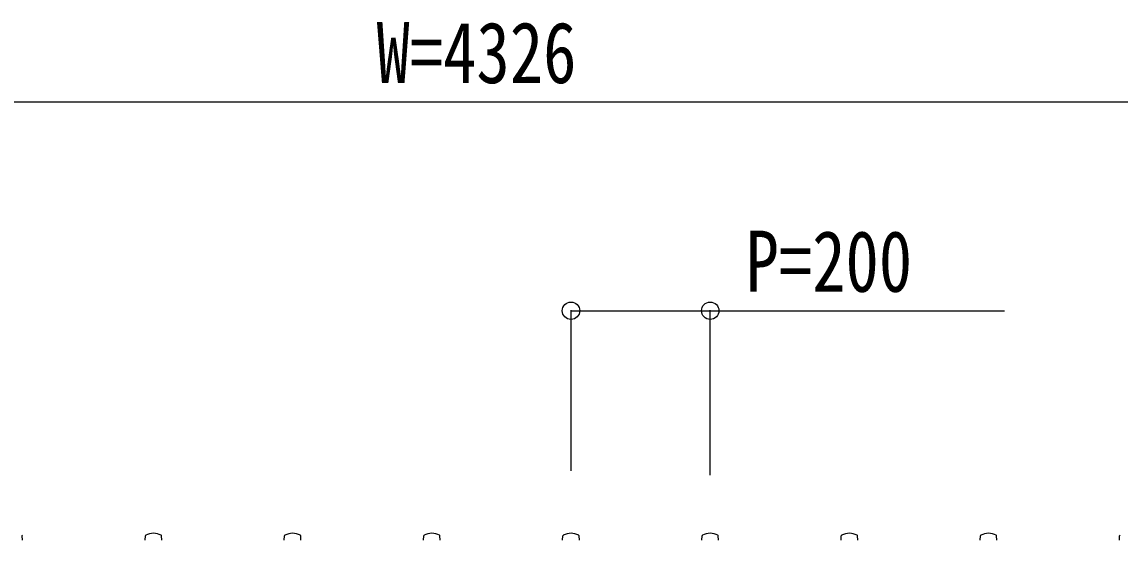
# Model space of a CAD drawing. Units: millimetres, scale not verified. Extents: x -16820 to 16820, y -11880 to 11880.
# Drawn here: x -13190 to -11613, y 6325 to 7070 of the extents above; entities that cross this region are included whole.
import ezdxf
from ezdxf.enums import TextEntityAlignment as Align

# ---------------------------------------------------------------- set-up
doc = ezdxf.new("R2010")
doc.units = ezdxf.units.MM
doc.header["$LTSCALE"] = 50
doc.layers.add('0-3_YKK_13', color=4, linetype='Continuous')
doc.layers.add('0-5_YKK_D', color=6, linetype='Continuous')
doc.styles.add('ＭＳ ゴシック', font='')
doc.styles.get('ＭＳ ゴシック').set_extended_font_data('MS Gothic')

msp = doc.modelspace()

# ---------------------------------------------------------------- linework, layer by layer
at = {"layer": '0-3_YKK_13'}
for p, q in [((-13189.42, 6325.32), (-13189.8, 6331.44)), ((-13013.42, 6325.32), (-13013.05, 6331.44)), ((-12989.42, 6325.32), (-12989.8, 6331.44)), ((-12813.42, 6325.32), (-12813.05, 6331.44)), ((-12789.42, 6325.32), (-12789.8, 6331.44)), ((-12613.42, 6325.32), (-12613.05, 6331.44)), ((-12589.42, 6325.32), (-12589.8, 6331.44)), ((-12413.42, 6325.32), (-12413.05, 6331.44)), ((-12389.42, 6325.32), (-12389.8, 6331.44)), ((-12213.42, 6325.32), (-12213.05, 6331.44)), ((-12189.42, 6325.32), (-12189.8, 6331.44)), ((-12013.42, 6325.32), (-12013.05, 6331.44)), ((-11989.42, 6325.32), (-11989.8, 6331.44)), ((-11813.42, 6325.32), (-11813.05, 6331.44)), ((-11789.42, 6325.32), (-11789.8, 6331.44)), ((-11613.42, 6325.32), (-11613.05, 6331.44))]:
    msp.add_line(p, q, dxfattribs=at)
for centre, radius, start, end in [((-13190.79, 6331.38), 1, 3.5, 62.3399), ((-13012.05, 6331.38), 1, 117.6601, 176.5), ((-13001.42, 6311.11), 23.89, 62.3399, 117.6601), ((-12990.79, 6331.38), 1, 3.5, 62.3399), ((-12812.05, 6331.38), 1, 117.6601, 176.5), ((-12801.42, 6311.11), 23.89, 62.3399, 117.6601), ((-12790.79, 6331.38), 1, 3.5, 62.3399), ((-12612.05, 6331.38), 1, 117.6601, 176.5), ((-12601.42, 6311.11), 23.89, 62.3399, 117.6601), ((-12590.79, 6331.38), 1, 3.5, 62.3399), ((-12412.05, 6331.38), 1, 117.6601, 176.5), ((-12401.42, 6311.11), 23.89, 62.3399, 117.6601), ((-12390.79, 6331.38), 1, 3.5, 62.3399), ((-12212.05, 6331.38), 1, 117.6601, 176.5), ((-12201.42, 6311.11), 23.89, 62.3399, 117.6601), ((-12190.79, 6331.38), 1, 3.5, 62.3399), ((-12012.05, 6331.38), 1, 117.6601, 176.5), ((-12001.42, 6311.11), 23.89, 62.3399, 117.6601), ((-11990.79, 6331.38), 1, 3.5, 62.3399), ((-11812.05, 6331.38), 1, 117.6601, 176.5), ((-11801.42, 6311.11), 23.89, 62.3399, 117.6601), ((-11790.79, 6331.38), 1, 3.5, 62.3399), ((-11612.05, 6331.38), 1, 117.6601, 176.5)]:
    msp.add_arc(centre, radius, start, end, dxfattribs=at)
at = {"layer": '0-5_YKK_D'}
for p, q in [((-10393.92, 6955), (-14519.92, 6955)), ((-12401.42, 6425), (-12401.42, 6656)), ((-12201.42, 6418.38), (-12201.42, 6656))]:
    msp.add_line(p, q, dxfattribs=at)
msp.add_lwpolyline([(-12401.42, 6655), (-12201.42, 6655), (-11778.62, 6655)], dxfattribs=at)
for centre in [(-12401.42, 6655), (-12201.42, 6655)]:
    msp.add_circle(centre, 12.5, dxfattribs=at)

# ---------------------------------------------------------------- texts
at = {"layer": '0-5_YKK_D', "style": 'ＭＳ ゴシック', "width": 0.8}
for s, p in [('W=4326', (-12680.92, 6955.8)), ('P=200', (-12150.62, 6655.8))]:
    msp.add_text(s, height=87.98, dxfattribs=at).set_placement(p, align=Align.BOTTOM_LEFT)

doc.saveas('drawing.dxf')
